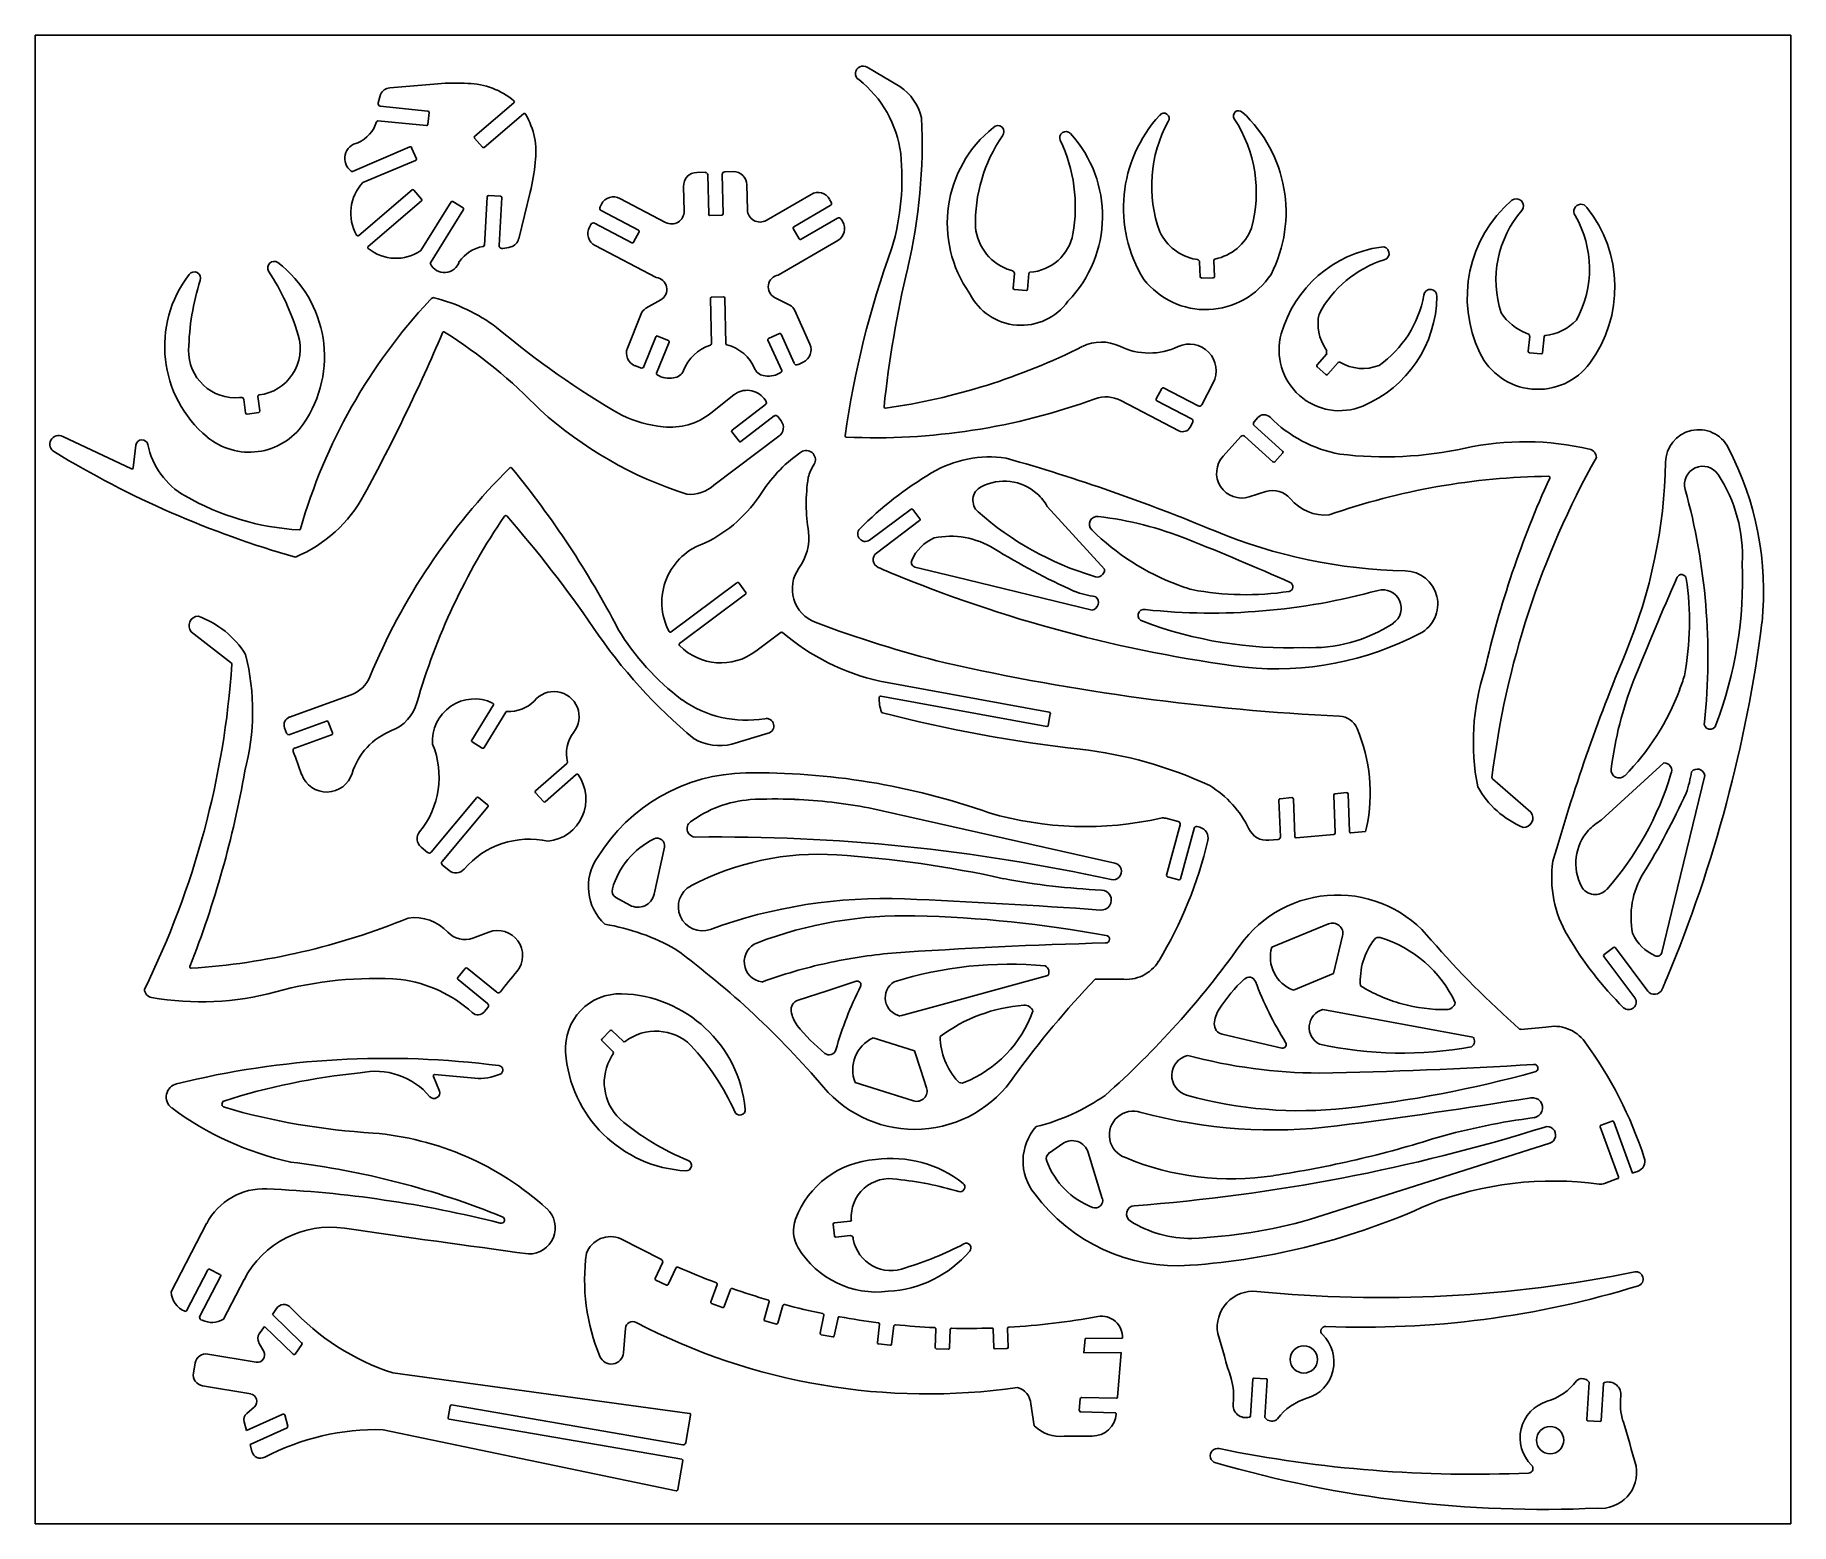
# Model space of a CAD drawing. Extents: x -135 to 231, y -263 to 47.
import ezdxf

# ---------------------------------------------------------------- set-up
doc = ezdxf.new("R2010")
doc.units = 0
doc.layers.add('CYAN', color=4, linetype='CONTINUOUS')

msp = doc.modelspace()

# ---------------------------------------------------------------- linework, layer by layer
at = {"layer": 'CYAN'}
for p, q in [((231.02, 47.4), (-135.41, 47.4)), ((-135.41, 47.4), (-135.41, -263.29)), ((231.02, -263.29), (231.02, 47.4)), ((38.23, 40.7), (45.08, 36.69)), ((-61.41, 36.39), (-51.4, 37.24)), ((-63.84, 33.29), (-63.32, 35.03)), ((-35.47, 33.28), (-43.66, 26.3)), ((-63.86, 29.49), (-53.74, 28.54)), ((-53.44, 31.54), (-63.37, 32.59)), ((-53.44, 28.78), (-53.2, 31.24)), ((-41.69, 23.98), (-33.51, 30.99)), ((-43.68, 25.89), (-42.07, 24.01)), ((-57.18, 24.07), (-69.18, 18.97)), ((-55.84, 21.61), (-56.83, 23.9)), ((-67, 16.62), (-56.01, 21.26)), ((2.7, 18.75), (4.42, 18.77)), ((8.51, 18.87), (10.25, 18.91)), ((-56.74, 15.12), (-67.87, 5.61)), ((-54.75, 13.19), (-56.36, 15.07)), ((0.03, 10.68), (-0.08, 15.83)), ((4.98, 18.24), (5.16, 10.02)), ((8.15, 10.08), (7.98, 18.31)), ((13.14, 16.13), (13.25, 10.95)), ((-65.91, 3.29), (-54.78, 12.8)), ((-48.59, 12.59), (-54.89, 2.44)), ((-46.11, 11.36), (-48.21, 12.67)), ((-41.06, 13.68), (-41.66, 3.53)), ((-38.28, 13.79), (-40.76, 13.92)), ((-38.58, 3.47), (-38.04, 13.49)), ((-32.09, 14.63), (-34.49, 4.87)), ((-17.52, 11.54), (-17.2, 12.12)), ((-13.36, 13.32), (-3.82, 8.31)), ((17.18, 8.74), (26.53, 14.17)), ((30.54, 11.82), (22.91, 7.38)), ((30.41, 13.13), (30.73, 12.57)), ((-52.9, -0.09), (-46.03, 10.98)), ((-19.71, 7.32), (-19.42, 7.9)), ((-18.68, 8.13), (-10.88, 4.05)), ((-9.49, 6.7), (-17.29, 10.8)), ((5.43, 9.75), (7.88, 9.8)), ((24.43, 4.79), (32.06, 9.2)), ((32.81, 9.01), (33.13, 8.44)), ((-10.5, 4.16), (-9.35, 6.34)), ((32.1, 4.57), (19.69, -2.66)), ((22.82, 7.02), (24.05, 4.9)), ((-37.79, 2.9), (-38.02, 2.9)), ((-5.81, -3.18), (-18.54, 3.48)), ((106.78, 0.62), (107.15, 0.57)), ((107.62, 0.05), (107.74, -3.04)), ((110.74, -3.01), (110.6, 0.4)), ((68.2, -1.68), (68.56, -1.77)), ((68.96, -2.34), (68.72, -5.41)), ((71.72, -5.66), (71.96, -2.36)), ((108.01, -3.29), (110.46, -3.28)), ((8.26, -7.21), (5.81, -7.27)), ((68.96, -5.71), (71.42, -5.9)), ((-52.68, -7.55), (-53.04, -7.92)), ((-11.81, -17.9), (-8.94, -10.73)), ((-7.93, -9.61), (-4.85, -7.84)), ((5.54, -7.57), (5.73, -17.03)), ((8.73, -16.97), (8.54, -7.48)), ((18.93, -7.35), (22.09, -8.96)), ((23.12, -10.05), (26.29, -17.08)), ((-5.86, -15.55), (-8.36, -21.76)), ((-5.7, -23.16), (-3.08, -16.67)), ((-3.24, -16.32), (-5.51, -15.39)), ((17.53, -16.24), (20.4, -22.59)), ((19.91, -14.84), (17.67, -15.88)), ((23.01, -21.09), (20.26, -14.98)), ((133.97, -18.12), (134.19, -18.42)), ((175.77, -14.79), (176.14, -14.92)), ((176.5, -15.49), (176.21, -18.58)), ((179.18, -18.88), (179.51, -15.55)), ((-9.07, -22.06), (-10.25, -21.58)), ((134.17, -19.11), (132.12, -21.42)), ((132.14, -21.8), (133.97, -23.41)), ((134.38, -23.38), (136.56, -20.93)), ((176.45, -18.88), (178.88, -19.13)), ((110.44, -25.18), (108.07, -29.74)), ((-92.74, -28.24), (-92.46, -28.2)), ((-91.85, -28.67), (-91.48, -31.45)), ((-88.51, -31.04), (-88.92, -27.99)), ((10.39, -27.69), (5.59, -31.51)), ((17.08, -28.92), (16.72, -28.45)), ((103.29, -35.16), (91.16, -28.86)), ((99.72, -26.35), (98.58, -28.51)), ((98.71, -28.89), (105.95, -32.65)), ((107.34, -29.97), (100.08, -26.22)), ((-91.18, -31.67), (-88.73, -31.34)), ((10.04, -35.02), (16.99, -29.69)), ((18.82, -32.08), (11.89, -37.42)), ((20.29, -33.09), (19.59, -32.18)), ((118.98, -33.31), (119.79, -32.41)), ((-115.32, -43.12), (-129.66, -36.39)), ((6.25, -46.5), (19.83, -36.31)), ((11.51, -37.37), (9.98, -35.41)), ((106.18, -33.38), (105.64, -34.42)), ((112.54, -40.45), (116.24, -36.36)), ((117, -36.32), (122.93, -41.65)), ((124.94, -39.41), (119.02, -34.08)), ((-114.36, -38.16), (-114.93, -42.9)), ((123.31, -41.62), (124.97, -39.8)), ((87.78, -64.04), (75.81, -50.95)), ((121.43, -47.87), (117.99, -48.96)), ((38.72, -58.01), (47.39, -51.52)), ((49.19, -53.92), (40.17, -60.68)), ((47.78, -51.58), (49.25, -53.54)), ((42.21, -64.39), (42.98, -64.72)), ((48.21, -63.6), (56.58, -65.62)), ((56.58, -65.62), (85.16, -72.57)), ((11.07, -66.87), (-2.7, -77.15)), ((-0.9, -79.55), (12.84, -69.27)), ((12.9, -68.89), (11.45, -66.93)), ((-94.43, -83.67), (-102.83, -77.1)), ((20.26, -77.23), (14.97, -81.19)), ((76.24, -93.92), (40.88, -87.43)), ((-82.29, -94.91), (-69.45, -90.24)), ((41.09, -90.54), (75.73, -96.87)), ((-39.78, -92.37), (-44.28, -99.73)), ((-41.72, -101.29), (-37.19, -93.87)), ((76.02, -96.65), (76.46, -94.25)), ((-82.95, -98.24), (-83.36, -97.14)), ((-74.58, -95.78), (-82.25, -98.57)), ((-81.22, -101.37), (-73.54, -98.59)), ((-73.38, -98.23), (-74.22, -95.94)), ((17.56, -98.29), (10.01, -100.6)), ((-44.17, -100.11), (-42.1, -101.4)), ((-24.43, -104.59), (-30.95, -110.34)), ((204.51, -104.48), (191.42, -116.45)), ((-28.96, -112.57), (-22.5, -106.9)), ((168.71, -107.8), (176.75, -114.78)), ((206.09, -135.68), (213.04, -107.1)), ((-43.25, -111.7), (-52.77, -123.09)), ((-40.98, -113.26), (-42.86, -111.68)), ((-30.98, -110.72), (-29.34, -112.55)), ((124.18, -112.25), (124.49, -119.88)), ((126.88, -111.73), (124.43, -111.95)), ((127.48, -119.86), (127.18, -112)), ((135.6, -111.18), (135.91, -119.09)), ((138.31, -110.69), (135.85, -110.91)), ((138.91, -118.79), (138.61, -110.94)), ((-50.47, -125.03), (-40.93, -113.64)), ((38.61, -113.88), (89.93, -125.42)), ((100.59, -116.04), (103.15, -116.72)), ((103.53, -117.38), (100.73, -127.9)), ((103.62, -128.66), (106.45, -118.15)), ((107.12, -117.76), (107.68, -117.92)), ((123.99, -120.45), (122.08, -120.62)), ((135.66, -119.39), (127.78, -120.1)), ((142.26, -118.79), (139.21, -119.06)), ((142.45, -117.97), (142.26, -118.79)), ((-53.54, -123.16), (-54.86, -122.04)), ((-6.22, -131.88), (-4.09, -122.06)), ((-49.08, -126.89), (-50.4, -125.8)), ((100.92, -128.23), (103.29, -128.88)), ((-14.23, -132.54), (-11.29, -134.17)), ((134.52, -138.07), (122.68, -142.92)), ((204.07, -144.05), (206.09, -135.68)), ((-44.06, -141.04), (-40.71, -139.79)), ((135.58, -148.46), (137.46, -140.58)), ((198.48, -153.54), (191.99, -144.87)), ((192.05, -144.48), (194.01, -143.01)), ((194.39, -143.07), (201.15, -152.09)), ((-45.65, -147.37), (-47.2, -149.28)), ((-47.15, -149.66), (-40.97, -154.69)), ((-39.07, -152.34), (-45.26, -147.34)), ((35.94, -150.04), (29.86, -152.03)), ((53.91, -154.92), (75.92, -148.87)), ((91.24, -149.58), (85.84, -149.61)), ((127.21, -151.9), (135.58, -148.46)), ((204.86, -150.05), (205.19, -149.28)), ((29.86, -152.03), (23.81, -154.02)), ((-40.88, -155.45), (-41.64, -156.39)), ((45.16, -157.29), (53.91, -154.92)), ((133.32, -155.96), (164.67, -161.69)), ((-17.12, -162.12), (-15.41, -160.35)), ((-15.02, -160.35), (-12.65, -162.61)), ((112.29, -161.09), (118.54, -162.56)), ((174.63, -160.08), (179.89, -159.64)), ((-14.9, -164.63), (-17.1, -162.5)), ((48.08, -164.58), (39.46, -161.88)), ((49.36, -168.42), (48.08, -164.58)), ((118.54, -162.56), (124.75, -164)), ((-15.02, -165.61), (-14.83, -165.34)), ((50.64, -172.27), (49.36, -168.42)), ((-52.3, -169.92), (-51.04, -172.95)), ((-43.66, -170.27), (-52.03, -169.54)), ((35.72, -171.2), (47.94, -175.02)), ((193.69, -179.22), (191.4, -180.06)), ((197.94, -190.13), (194.04, -179.38)), ((191.23, -180.42), (195.02, -190.89)), ((79.08, -183.91), (76.3, -185.82)), ((87.31, -195.36), (84.34, -185.76)), ((130.56, -199.78), (180.68, -183.83)), ((199.03, -189.74), (198.7, -189.85)), ((194.86, -191.24), (192.11, -192.25)), ((-107.05, -214.89), (-99.61, -200.6)), ((31.41, -203.19), (31.17, -200.73)), ((31.41, -200.43), (34.69, -200.13)), ((-13.14, -203.79), (-4.72, -208.1)), ((34.71, -203.13), (31.71, -203.43)), ((35.34, -203.9), (35.3, -203.6)), ((-4.48, -208.82), (-6, -212.05)), ((-99.36, -210.25), (-103.84, -218.81)), ((-101.03, -219.94), (-96.72, -211.64)), ((-96.83, -211.26), (-99.01, -210.14)), ((-91.81, -212.32), (-96.12, -220.58)), ((-5.86, -212.43), (-3.63, -213.44)), ((-3.27, -213.3), (-1.63, -209.81)), ((6.93, -213.33), (5.59, -216.93)), ((8.4, -217.94), (9.74, -214.34)), ((-85.89, -219.6), (-85.02, -218.32)), ((-79.79, -225.47), (-85.89, -219.6)), ((5.75, -217.28), (8.05, -218.1)), ((17.78, -216.9), (16.72, -220.61)), ((19.61, -221.4), (20.67, -217.72)), ((29.2, -219.71), (28.44, -223.47)), ((-100.56, -220.8), (-100.8, -220.68)), ((-88.62, -223.64), (-87.56, -222.08)), ((-87.56, -222.08), (-81.53, -227.86)), ((-12.21, -222.47), (-12.62, -227.57)), ((16.91, -220.94), (19.28, -221.59)), ((31.36, -224.07), (32.15, -220.28)), ((40.82, -221.62), (40.36, -225.44)), ((43.33, -225.79), (43.82, -221.98)), ((52.57, -222.63), (52.41, -226.45)), ((55.41, -226.56), (55.57, -222.71)), ((64.55, -222.68), (64.68, -226.5)), ((67.68, -226.39), (67.54, -222.52)), ((-87.7, -227.32), (-88.7, -225.47)), ((-81.12, -227.84), (-79.76, -225.82)), ((28.63, -223.8), (31.06, -224.27)), ((40.6, -225.74), (43.03, -226.01)), ((52.66, -226.75), (55.11, -226.83)), ((64.95, -226.77), (67.41, -226.67)), ((83.71, -224.57), (83.47, -227.57)), ((91.49, -224.54), (83.71, -224.57)), ((-102.36, -231.82), (-101.98, -229.69)), ((-99.34, -227.84), (-89.27, -229.56)), ((83.47, -227.57), (91.24, -227.54)), ((91.24, -227.54), (90.5, -236.84)), ((-90.42, -236.18), (-100.48, -234.46)), ((-60.75, -231.79), (1.17, -240.24)), ((118.73, -233.1), (118.21, -240.76)), ((121.51, -233.02), (119.03, -232.86)), ((121.24, -241.06), (121.75, -233.32)), ((188.92, -233.73), (188.4, -241.47)), ((191.42, -241.69), (191.92, -234.03)), ((82.71, -237.16), (82.51, -239.62)), ((90.23, -237.08), (83.01, -236.92)), ((-83.69, -240.38), (-91.29, -243.82)), ((-91.24, -240.24), (-89.66, -238.83)), ((-82.7, -242.92), (-83.3, -240.54)), ((-48.78, -238.69), (-49.22, -241.12)), ((-48.97, -241.44), (-0.46, -249.79)), ((-0.24, -246.78), (-48.48, -238.47)), ((1.39, -240.57), (0.39, -246.33)), ((73.11, -242.81), (72.37, -238.25)), ((82.79, -239.89), (89.96, -240.08)), ((188.64, -241.77), (191.12, -241.94)), ((-91.29, -243.82), (-91.78, -241.99)), ((-90.56, -246.71), (-82.84, -243.22)), ((-1.61, -256.36), (-62.8, -243.63)), ((85.21, -244.96), (79.38, -244.99)), ((-90.15, -248.21), (-90.56, -246.71)), ((-0.25, -250.09), (-1.28, -256.14)), ((-135.41, -263.29), (231.02, -263.29))]:
    msp.add_line(p, q, dxfattribs=at)
for centre, radius, start, end in [((37.36, 39.4), 1.56, 56.031, 236.0312), ((-47.71, -4.45), 41.85, 86.4283, 95.0619), ((-45.47, 21.76), 15.56, 50.0541, 88.6544), ((22.06, 19.72), 23.37, 7.3264, 51.8802), ((38.74, 27.51), 11.16, 13.6555, 55.3611), ((-63.31, 33.13), 0.545, 163.3638, 263.9678), ((-61.22, 34.11), 2.29, 94.7686, 156.2977), ((-35.65, 33.49), 0.272, 311.3417, 48.6541), ((-71.21, 31.64), 7.44, 295.2603, 341.8837), ((-63.88, 29.22), 0.274, 85.2431, 156.4565), ((-53.47, 31.26), 0.274, 354.2894, 84.2892), ((-33.32, 30.8), 0.272, 24.7745, 133.7853), ((-46.44, 22.95), 15.56, 352.1502, 30.7817), ((-62.97, 24.78), 112.68, 346.7081, 2.7322), ((120.21, 11.37), 28.47, 137.3164, 211.6781), ((125.54, 15.93), 27.93, 151.2108, 200.1368), ((100.17, 30.02), 1.09, 324.1312, 144.1305), ((115.77, 30.53), 1.1, 47.5068, 213.375), ((91.52, 14.58), 27.93, 344.4262, 33.3385), ((97.19, 10.45), 28.47, 332.8394, 47.2369), ((-53.72, 28.81), 0.274, 264.2894, 354.292), ((-43.49, 26.09), 0.272, 127.3225, 225.0505), ((80.48, 8.17), 25.52, 128.5585, 215.2438), ((93.02, 8.2), 32.19, 145.6055, 181.5592), ((65.51, 27.26), 1.28, 317.1518, 137.1514), ((79.71, 25.99), 1.29, 42.8263, 204.5551), ((61.83, 9.64), 25.52, 315.8399, 42.4627), ((-67.51, 21.67), 3.28, 99.1773, 233.7508), ((-57.08, 23.81), 0.272, 19.3462, 111.1641), ((-41.87, 24.19), 0.272, 221.3478, 310.5392), ((-6.64, 17.57), 52.13, 343.7594, 5.6521), ((49.49, 11.57), 32.19, 349.8587, 25.5483), ((-69.27, 19.22), 0.272, 227.966, 289.4041), ((-56.1, 21.51), 0.272, 289.3443, 21.1592), ((-72.69, 24.79), 41.85, 345.9483, 354.5548), ((2.75, 15.91), 2.84, 91.088, 181.6524), ((4.43, 18.22), 0.545, 1.2512, 90.6903), ((8.52, 18.33), 0.545, 91.3656, 181.2454), ((10.31, 16.08), 2.84, 1.1015, 91.1012), ((-60.34, 10.27), 9.21, 136.3458, 210.0325), ((-56.58, 14.9), 0.273, 36.8733, 126.8732), ((-54.96, 13.01), 0.272, 311.3478, 40.5437), ((-48.36, 12.44), 0.274, 56.6193, 147.574), ((-46.26, 11.13), 0.274, 326.7847, 57.5754), ((-40.79, 13.65), 0.274, 84.2951, 174.2912), ((-38.31, 13.51), 0.274, 354.2894, 84.2892), ((-17.04, 11.29), 0.545, 151.6981, 242.2362), ((-14.69, 10.82), 2.84, 62.0798, 152.5722), ((27.95, 11.71), 2.84, 30.0451, 119.9908), ((30.26, 12.29), 0.545, 300.2218, 30.0697), ((190.19, -7.34), 26.72, 130.6028, 205.5918), ((173.7, 11.74), 1.51, 322.3463, 126.9049), ((187.21, 10.6), 1.5, 34.266, 214.2669), ((167.55, -5.21), 26.72, 323.6773, 38.5329), ((-18.93, 7.65), 0.545, 62.3863, 152.8509), ((-2.59, 10.62), 2.62, 242.0469, 1.3129), ((5.43, 10.02), 0.273, 180, 269.9973), ((7.88, 10.08), 0.273, 270, 359.9945), ((15.87, 11.01), 2.62, 181.3128, 299.9815), ((23.06, 7.15), 0.274, 125.2724, 208.609), ((32.33, 8.73), 0.545, 30.0705, 120.0762), ((30.68, 7.02), 2.84, 300.0461, 29.9908), ((191.59, -3.7), 22.12, 138.9973, 198.0773), ((166.87, -1.4), 22.12, 331.1678, 30.2644), ((-68.07, 5.79), 0.274, 209.3865, 316.6138), ((-36.72, 5.42), 2.29, 284.8305, 346.0796), ((-17.21, 5.98), 2.84, 151.8393, 242.0798), ((-10.74, 4.29), 0.273, 239.334, 332.6673), ((-9.6, 6.45), 0.272, 337.0273, 65.2301), ((24.29, 5.02), 0.273, 207.447, 300.6626), ((71.25, 8.33), 10.46, 185.5203, 253.0532), ((71.59, 7.65), 9.75, 273.6563, 349.7208), ((108.59, 10.73), 10.27, 205.4496, 259.8802), ((108.83, 10.75), 10.27, 281.1578, 339.068), ((-85.55, -1.14), 1.33, 54.2056, 211.5532), ((-65.72, 3.08), 0.274, 131.7692, 228.2212), ((-60.11, 10.03), 9.21, 230.9505, 304.5137), ((-50, 1.14), 3.28, 206.7585, 342.0248), ((-40.72, -4.06), 7.44, 99.2105, 145.7797), ((-41.94, 3.56), 0.274, 275.7103, 354.2837), ((-38.03, 3.44), 0.545, 176.9075, 271.7666), ((-38.69, 12.54), 9.68, 275.3131, 285.3283), ((226.84, -63.65), 195.16, 160.0338, 171.9125), ((107.07, 0.03), 0.545, 2.1995, 82.3984), ((110.87, 0.4), 0.273, 101.5392, 181.1458), ((148.91, -21.78), 25.19, 97.7717, 164.2144), ((153.08, -21.62), 23.2, 107.4958, 152.2285), ((145.8, 1.84), 1.37, 282.6527, 102.6521), ((-83.77, -17.55), 24.6, 142.4083, 230.252), ((-102.2, -3.34), 1.33, 340.9414, 143.2507), ((-129.56, -29.81), 51.19, 16.5864, 33.1255), ((-99.63, -19.68), 24.6, 325.0611, 52.8697), ((-52.67, -0.24), 0.271, 146.4906, 200.6528), ((-6.07, -5.66), 2.5, 299.2257, 83.9224), ((20.08, -5.13), 2.5, 99.0147, 242.4928), ((275.87, -55.02), 235.43, 166.7677, 173.9412), ((68.41, -2.3), 0.545, 355.5712, 74.6219), ((72.24, -2.36), 0.274, 96.0057, 180.0297), ((108.88, 6.46), 16.34, 217.9048, 326.5698), ((108.01, -3.01), 0.274, 185.7157, 269.9998), ((110.46, -3.01), 0.273, 270, 0), ((-52.19, -19.39), 51.19, 162.2454, 178.7944), ((5.81, -7.54), 0.273, 89.719, 185.7349), ((8.26, -7.48), 0.273, 0, 89.9973), ((70.37, -1.13), 12.03, 206.8195, 324.3631), ((68.99, -5.44), 0.274, 174.2894, 264.286), ((71.44, -5.63), 0.274, 264.2951, 354.2859), ((131.96, -6.77), 25.19, 292.7159, 359.1185), ((131.61, -2.65), 23.2, 305.5362, 349.4778), ((155.78, -7.02), 1.37, 354.2893, 174.2893), ((32.61, -87.87), 117.16, 136.972, 164.0339), ((-52.29, -7.93), 0.545, 75.7323, 136.3027), ((-61.38, -43.69), 37.45, 53.4889, 75.7323), ((-6.83, -11.62), 2.29, 118.7634, 157.1591), ((21.04, -10.99), 2.29, 24.3375, 62.7243), ((141.66, -12.83), 9.33, 167.4609, 214.5069), ((179.56, -4.8), 10.68, 212.6385, 249.2449), ((-50.11, -14.8), 0.273, 55.9928, 160.6575), ((-108.87, -107.32), 109.88, 44.1207, 57.5736), ((75.92, 122.6), 178.27, 229.8175, 240.0869), ((178.51, -4.7), 10.68, 276.682, 316.412), ((-93.62, -18.52), 9.76, 178.7832, 275.1627), ((-89.84, -18), 9.76, 276.8714, 16.6773), ((-425.16, 145.95), 407.78, 331.5212, 336.7974), ((-9.17, -18.96), 2.84, 158.1051, 247.6769), ((-5.61, -15.65), 0.274, 69.0442, 160.1091), ((-3.34, -16.58), 0.274, 339.4361, 70.1053), ((8.14, -25.72), 8.81, 107.1728, 159.4071), ((5.46, -17.04), 0.272, 287.238, 2.7886), ((9, -16.95), 0.274, 184.6757, 258.4871), ((6.7, -25.73), 8.81, 23.0239, 75.2537), ((17.78, -16.13), 0.272, 114.2539, 203.1974), ((20.01, -15.09), 0.272, 24.2487, 113.1965), ((23.71, -18.27), 2.84, 294.7174, 24.7174), ((22.87, 102.8), 134.64, 278.1892, 296.5925), ((87.11, -25.51), 8.85, 64.161, 116.6282), ((97.11, -4.85), 14.1, 244.197, 295.2938), ((105.51, -22.62), 5.55, 332.5192, 115.3804), ((136.83, -18.35), 12.63, 164.2773, 292.6284), ((175.95, -15.44), 0.545, 354.6825, 70.3594), ((179.78, -15.58), 0.274, 95.7736, 174.8516), ((-8.86, -21.55), 0.545, 248.038, 338.0931), ((23.51, -20.87), 0.545, 204.2442, 293.1978), ((12.25, 5.79), 29.49, 292.9111, 295.4053), ((132.32, -21.59), 0.273, 139.4608, 228.6564), ((134.83, -18.79), 0.733, 149.5982, 205.6771), ((136.76, -21.11), 0.272, 61.8951, 137.0348), ((141.66, -12.81), 9.36, 239.3653, 291.5221), ((178.23, -13.06), 13.46, 205.6248, 323.6711), ((176.48, -18.61), 0.274, 174.2894, 264.286), ((178.91, -18.85), 0.274, 264.2894, 354.286), ((-5.44, -23.26), 0.273, 159.3189, 238.0433), ((-3.15, -19.62), 4.57, 237.7887, 282.2549), ((-2.25, -21.8), 2.29, 271.7051, 339.0849), ((16.92, -21.39), 2.29, 203.1519, 270.4909), ((17.72, -19.18), 4.57, 260.0651, 304.5441), ((20.16, -22.72), 0.271, 304.8014, 28.8866), ((134.16, -23.21), 0.274, 225.3482, 322.2889), ((-92.39, -28.74), 0.545, 7.4693, 97.6461), ((-88.65, -27.96), 0.271, 95.082, 186.3424), ((13.18, -31.19), 4.47, 37.6942, 128.5398), ((16.66, -29.26), 0.545, 307.5072, 38.244), ((39.81, 97.59), 134.22, 267.4754, 290.0336), ((88.07, -34.81), 6.71, 62.5493, 109.8717), ((98.81, -28.64), 0.272, 151.4842, 247.8193), ((99.97, -26.47), 0.272, 66.8583, 155.2193), ((-91.22, -31.4), 0.272, 190.9722, 276.9153), ((-88.78, -31.08), 0.272, 281.0292, 6.9252), ((25.71, 30.66), 82.96, 227.8263, 252.3859), ((-1.35, -7.09), 27.42, 244.8933, 263.7406), ((-2.81, -20.9), 13.52, 263.5168, 308.3856), ((19.15, -32.52), 0.545, 37.7947, 127.6109), ((42.02, -30.2), 0.272, 173.6436, 276.3377), ((105.69, -33.13), 0.545, 332.6225, 62.5512), ((107.59, -29.49), 0.545, 242.6367, 332.5822), ((121.08, -33.58), 1.75, 44.6214, 137.7859), ((141.94, -12.84), 27.67, 224.8549, 259.4816), ((-130.52, -37.98), 1.81, 61.699, 241.699), ((-90.72, -25.9), 13.74, 230.2977, 325.0518), ((10.2, -35.24), 0.273, 126.8698, 216.8666), ((18.46, -34.47), 2.29, 306.5831, 37.02), ((33.9, -36.22), 0.274, 174.6012, 269.9719), ((104.09, -33.61), 1.75, 242.7033, 332.1542), ((116.64, -36.72), 0.545, 47.9869, 137.9065), ((119.39, -33.67), 0.545, 138.1422, 227.9858), ((211.79, -41.87), 6.93, 27.6403, 178.9069), ((-25.6, 134.17), 203.42, 238.6677, 254.1686), ((-113.11, -38.32), 1.26, 12.2343, 172.7828), ((-96.14, -34.81), 16.08, 191.6455, 240.271), ((11.73, -37.21), 0.273, 216.8711, 306.8721), ((40.61, -63.65), 28.93, 123.2131, 147.3348), ((25.52, -41.19), 1.91, 329.3341, 113.3628), ((124.76, -39.62), 0.273, 319.5144, 48.651), ((146.34, 37.69), 78.3, 263.0633, 282.3099), ((175.59, -96.52), 59.06, 76.8825, 102.2745), ((188.6, -40.78), 1.82, 0.854, 77.3385), ((160.73, -68.67), 64.59, 354.197, 27.6836), ((-115.2, -42.87), 0.272, 245.8708, 353.614), ((58.43, -137.91), 134.22, 134.9239, 157.4818), ((-36.17, -43.09), 0.274, 41.5374, 130.1904), ((-186.84, -166.7), 195.16, 27.4916, 39.3693), ((36.23, -47.83), 10.7, 148.024, 164.3655), ((90.62, -109.5), 76.23, 120.7238, 135.045), ((63.79, -64.29), 23.66, 81.5949, 120.794), ((-38.02, -412.73), 386.45, 67.3512, 74.1931), ((116.39, -43.98), 5.23, 137.4952, 287.8301), ((123.1, -41.44), 0.273, 229.5181, 318.646), ((348.89, -129.39), 181.58, 150.7804, 173.0946), ((96.41, -39.77), 108.47, 337.3927, 358.9609), ((212.64, -46.4), 3.83, 33.8146, 195.2442), ((1.19, -40.85), 7.59, 265.5681, 311.8093), ((61.23, -50.37), 35.71, 171.2728, 189.5515), ((63.51, -49.69), 3.21, 117.8719, 228.4475), ((66.82, -55.97), 10.3, 47.8438, 117.8408), ((182.22, -188.51), 143.87, 90.7097, 109.2945), ((372.51, -132.36), 210.76, 155.5309, 167.0625), ((180.45, -44.92), 0.271, 329.8211, 92.2886), ((83.12, -82.24), 130.57, 353.9724, 15.4701), ((190.02, -61.26), 30.89, 357.0047, 33.3514), ((-77.14, -1.74), 54.21, 240.1725, 266.6581), ((-92.53, -34.49), 29.36, 292.9244, 331.5054), ((-8.49, -32.22), 29.36, 296.1463, 327.4324), ((66.8, -55.95), 10.3, 29.0413, 47.6935), ((122.86, -52.46), 4.82, 40.0173, 107.3586), ((133.84, -43.24), 9.52, 220.0619, 275.0812), ((73.73, -128.94), 134.65, 145.6486, 164.0455), ((-37.21, -53.12), 0.273, 40.2793, 146.8646), ((-213.68, -208.54), 235.43, 34.1946, 41.3699), ((47.56, -51.74), 0.273, 36.8727, 126.8705), ((49.03, -53.7), 0.273, 306.8693, 36.8704), ((103.87, -4.1), 64.1, 228.4766, 253.3303), ((86.28, -54.69), 1.65, 83.4633, 224.7478), ((77.7, -126.38), 73.85, 68.2316, 83.1846), ((-80.3, -55.58), 0.273, 268.8458, 348.4635), ((8.42, -70.99), 13.03, 107.7463, 207.8085), ((14.98, -57.41), 11.09, 324.3933, 5.7986), ((37.87, -56.68), 1.58, 138.777, 302.7594), ((55.93, -65.9), 9.17, 113.8948, 156.4378), ((55.65, -74.44), 17.26, 58.4401, 101.4577), ((120.97, -19.53), 51.05, 225.3697, 249.4823), ((-132.1, -651), 638.87, 66.12029, 68.20606), ((152.49, 44.06), 108.47, 247.3927, 268.9609), ((41.23, -62.07), 1.75, 127.3465, 247.1562), ((48.42, -62.64), 0.98, 155.5033, 257.6265), ((146.41, 73.51), 156.31, 238.476, 245.4558), ((30.04, -68.19), 7.43, 144.4304, 249.2419), ((154.8, 202.06), 289.27, 246.7355, 247.0937), ((154.04, 202.38), 289.27, 247.4223, 262.6567), ((86.21, -64.12), 1.57, 242.4534, 3.0323), ((150.39, -71.32), 6.93, 297.6403, 88.9069), ((791.48, -324.37), 638.88, 156.12029, 158.20601), ((208.19, -66.17), 0.999, 10.8227, 154.3129), ((135.18, -66.18), 85.75, 339.2817, 2.2143), ((11.24, -67.09), 0.273, 36.8699, 126.8705), ((12.68, -69.05), 0.273, 306.8699, 36.871), ((88.85, -48.68), 21.31, 249.7564, 262.1747), ((110.02, 57.36), 130.57, 263.9724, 285.4701), ((120.92, -19.49), 51.06, 249.5419, 252.9675), ((117.24, -8.83), 60.55, 259.264, 278.5821), ((126.09, -67.72), 0.999, 280.8227, 64.3132), ((145.86, -72.17), 3.83, 303.8146, 105.2442), ((149.3, -75.01), 60.55, 349.264, 8.5821), ((84.91, -71), 1.59, 278.9088, 49.3499), ((96.03, -73.7), 1.25, 76.7269, 256.7268), ((-101.35, -75.81), 1.96, 91.7158, 221.0765), ((-107.97, -92.16), 19.45, 32.0481, 70.2873), ((74.27, -12.93), 112.68, 214.1766, 230.1902), ((30.87, -49.59), 52.14, 211.2161, 233.0951), ((113.52, 152.58), 243.45, 249.2842, 255.9719), ((126.08, 5.29), 85.75, 249.2817, 272.2143), ((131, -49.55), 30.89, 267.0047, 303.3514), ((-61.91, -38.22), 289.27, 337.4223, 352.6568), ((-2.87, -76.94), 0.273, 208.9674, 308.4216), ((-0.73, -79.77), 0.276, 128.2207, 224.1446), ((7.72, -71.5), 12.1, 224.3719, 306.8004), ((20.41, -77.47), 0.274, 48.2245, 121.9505), ((51.19, -41.55), 47.03, 229.4103, 257.3364), ((123.59, -20.26), 64.59, 264.197, 297.6836), ((-275.5, -71.52), 181.58, 333.7744, 356.094), ((-94.62, -83.87), 0.273, 355.9382, 46.1561), ((-138.72, -93.69), 48.7, 345.1536, 14.076), ((160.1, 387.53), 482.83, 257.3685, 267.2385), ((553.2, -230.28), 386.45, 157.3512, 164.1931), ((-71.75, -83.94), 6.71, 290.0408, 337.511), ((213.45, -100.12), 48.7, 162.1255, 191.0662), ((266.85, -114.55), 73.85, 158.2316, 173.1846), ((159.96, -71.34), 51.06, 339.5419, 342.9675), ((-43.7, -99.92), 8.79, 64.5517, 184.2537), ((-36.55, -86.15), 7.59, 267.0371, 314.3764), ((-27.13, -94.84), 5.25, 321.642, 141.6422), ((13.06, -72.2), 23.37, 234.7253, 279.3385), ((47.39, -91.31), 6.64, 175.4485, 202.6319), ((41.04, -90.81), 0.273, 78.3012, 175.4466), ((160, -71.29), 51.05, 315.3697, 339.4822), ((-81.71, -96.55), 1.75, 109.3916, 199.7379), ((-64.25, -89.51), 8.85, 291.5395, 344.0887), ((-40.02, -92.24), 0.271, 331.2246, 68.0808), ((-36.96, -94.01), 0.273, 88.0745, 150.0207), ((17.21, -96.77), 1.55, 283.1832, 103.183), ((41.51, -93.77), 0.275, 202.2275, 256.7921), ((116.37, 197.67), 301.17, 255.5949, 263.5816), ((76.2, -94.19), 0.271, 347.2144, 80.1571), ((136.62, -98.93), 4.2, 22.8428, 87.0566), ((-82.44, -98.05), 0.545, 200.4514, 289.9679), ((-74.48, -96.03), 0.273, 19.4795, 110.9703), ((-73.63, -98.33), 0.273, 289.8906, 20.9581), ((-55.8, -110.85), 14.1, 111.6481, 162.7215), ((-16.93, -102.63), 7.59, 143.2964, 193.0205), ((75.76, -96.6), 0.272, 263.0888, 349.0294), ((109.06, -110.72), 34.17, 347.7394, 23.1133), ((214.17, -96.23), 1.25, 166.7269, 346.7268), ((-81.04, -101.88), 0.545, 109.9047, 201.4453), ((-173.33, -138.28), 98.66, 18.5407, 21.5223), ((-69.16, -107.44), 18.06, 320.8348, 22.3511), ((-44.05, -99.87), 0.272, 149.037, 243.1791), ((-41.96, -101.16), 0.272, 239.0353, 333.1786), ((7.53, -89.72), 11.16, 241.0296, 282.8204), ((72.96, -188.02), 86.95, 64.9868, 83.5666), ((-299.26, -69.88), 210.76, 338.5493, 350.0871), ((-24.59, -104.37), 0.271, 306.4047, 5.7677), ((195.16, -105.98), 1.65, 173.4633, 314.7473), ((204.59, -106.05), 1.57, 332.4534, 93.0333), ((211.47, -107.35), 1.59, 8.9088, 139.3502), ((-74.56, -105.01), 5.55, 199.9368, 342.7352), ((-29.23, -112.06), 8.79, 275.664, 35.7093), ((-22.3, -107.09), 0.269, 36.6054, 135.4965), ((13.49, -143.58), 37.01, 90.8712, 148.4492), ((15.22, -251.59), 145.03, 70.4813, 90.9048), ((98.66, -127.47), 21.35, 25.6108, 58.7638), ((182.65, -100.01), 19.45, 209.1082, 247.3088), ((168.9, -107.6), 0.271, 169.993, 226.9457), ((144.58, -88.39), 64.1, 318.4766, 343.3303), ((189.15, -103.41), 21.31, 339.7571, 352.1747), ((-43.04, -111.88), 0.272, 49.4602, 138.6522), ((-41.15, -113.47), 0.273, 323.1295, 53.1307), ((-30.77, -110.54), 0.273, 131.3449, 220.5397), ((-29.13, -112.37), 0.273, 221.3476, 310.537), ((15.66, -136.01), 23.94, 94.4533, 126.6581), ((19.04, -216.85), 104.85, 87.8119, 92.8652), ((18.82, -216.86), 104.86, 79.1207, 87.6927), ((124.45, -112.22), 0.274, 95.1423, 185.7697), ((126.91, -112), 0.273, 0, 95.7073), ((135.88, -111.18), 0.274, 95.7163, 179.9971), ((138.33, -110.97), 0.274, 5.7106, 95.7066), ((66.96, -45.85), 156.31, 328.4758, 335.4558), ((2.4, -118.21), 1.75, 126.2634, 271.7843), ((83.75, -45.97), 71.79, 253.7559, 282.6713), ((99.99, -118.25), 2.29, 74.7872, 102.3347), ((103.01, -117.24), 0.545, 345.0657, 75.1312), ((175.21, -115.99), 1.96, 268.0036, 38.099), ((196.42, -125.46), 10.3, 119.0413, 137.6929), ((-53.38, -120.29), 2.29, 141.007, 229.7321), ((-32.23, -138.44), 18.05, 77.6242, 139.1895), ((1.09, -135.3), 16.65, 116.1236, 164.2947), ((-5.58, -121.72), 1.53, 346.897, 115.9609), ((7.04, -503.73), 383.8, 77.6443, 90.685), ((25.02, -101.01), 86.57, 328.8054, 346.8677), ((106.98, -118.29), 0.545, 74.6228, 164.931), ((107.09, -120.13), 2.29, 346.3771, 75.0385), ((121.7, -116.44), 4.2, 205.5371, 275.2158), ((123.94, -119.9), 0.545, 275.1355, 2.3152), ((127.75, -119.83), 0.274, 185.7108, 275.71), ((135.63, -119.12), 0.274, 275.7135, 5.7106), ((139.18, -118.79), 0.275, 180.3429, 275.1134), ((196.44, -125.44), 10.3, 137.8438, 207.8408), ((-53.18, -122.74), 0.545, 229.8641, 320.1034), ((-9.22, -130.29), 10.72, 145.5219, 227.2166), ((28.13, -181.01), 57.46, 86.2359, 117.6448), ((17.1, -352.17), 228.97, 77.4838, 86.2938), ((-50.06, -125.38), 0.545, 140.027, 230.371), ((-47.61, -125.13), 2.29, 230.0793, 318.7177), ((89.55, -127.12), 1.75, 257.3748, 77.3751), ((101, -127.96), 0.274, 166.6225, 253.891), ((204.76, -128.47), 23.66, 171.5949, 210.7938), ((214.91, -136.61), 17.26, 148.4401, 191.458), ((-13.47, -131.21), 1.53, 163.9951, 240.2224), ((-9.6, -131.15), 3.46, 240.8092, 347.8137), ((3.82, -134.52), 4.99, 117.9792, 289.8201), ((93.38, 11.61), 142.75, 259.2404, 267.4892), ((87.09, -133.1), 2.09, 264.1665, 89.1039), ((103.35, -128.61), 0.273, 257.9052, 349.6975), ((190.16, -128.75), 3.21, 207.8719, 318.4476), ((41.82, -238.43), 105.65, 87.7036, 110.1034), ((-4.77, -1388.7), 1256.86, 85.81825, 87.68219), ((136.41, -157.02), 24.98, 38.5484, 144.6586), ((-112.19, -3.77), 143.87, 273.7328, 292.3166), ((-56.24, -146.29), 9.52, 42.9107, 97.9722), ((-23.65, -181.85), 44.28, 60.2284, 80.7041), ((46.17, -223.52), 87.16, 88.6603, 110.7259), ((42.19, -390.37), 254.06, 79.5815, 88.6415), ((135.35, -140.08), 2.17, 346.6322, 112.5157), ((-45.75, -136.53), 4.82, 223.0304, 290.4659), ((-38.89, -144.69), 5.23, 321.1815, 110.3252), ((16.85, -145.98), 4.26, 110.8767, 262.0116), ((113.68, -1150.46), 1008.74, 91.45877, 93.99728), ((-32.9, -36.99), 182.55, 311.4254, 324.6662), ((88.06, -141.27), 0.78, 264.9884, 84.9858), ((155.08, -149.9), 13.93, 141.9446, 184.5162), ((144.98, -141.98), 1.09, 73.5009, 142.3757), ((138.02, -165.15), 25.28, 24.8082, 73.2926), ((303.92, -12.8), 196.08, 221.0044, 228.6612), ((249.97, -101.64), 76.23, 210.7238, 225.0451), ((206.37, -136.33), 9.17, 203.8948, 246.4378), ((-110.02, -290.34), 182.55, 40.3436, 53.5916), ((53.27, -252.2), 108.5, 102.4588, 109.9468), ((53.04, -252.24), 108.49, 95.1205, 102.3372), ((67.81, -226.74), 80.25, 84.572, 107.3692), ((92.31, -141.76), 7.89, 262.1982, 328.8364), ((129.74, -144.99), 7.36, 163.7075, 249.839), ((192.21, -144.7), 0.273, 126.8727, 216.8705), ((194.17, -143.23), 0.273, 36.8705, 126.8704), ((203.11, -143.84), 0.98, 245.5033, 347.6265), ((-102.85, -147.07), 0.273, 156.477, 274.5977), ((-64.51, -227.77), 78.3, 86.0293, 105.3092), ((-62.76, -177.08), 27.67, 47.8027, 82.3813), ((-46.98, -149.44), 0.273, 143.1301, 233.1323), ((-45.44, -147.55), 0.273, 49.4571, 138.6509), ((77.43, -242.66), 146.86, 139.8524, 142.0043), ((36.17, -150.79), 0.781, 333.8969, 106.842), ((45.9, -153.47), 3.9, 121.764, 258.9992), ((227.58, -285.1), 196.08, 136.2898, 143.9774), ((74.8, -148.08), 1.36, 324.6586, 64.1414), ((139.67, -173.91), 33.29, 133.0383, 147.2016), ((117.94, -150.62), 1.43, 21.4669, 133.3327), ((187.7, -124.17), 73.17, 200.7482, 211.8903), ((-61.59, -37.46), 289.27, 336.7355, 337.0937), ((-110.8, -151.63), 1.82, 184.0016, 260.0684), ((-100.75, -95.28), 59.06, 259.8928, 285.2829), ((-38.73, -151.91), 0.545, 231.1099, 321.9533), ((-13.32, -164.07), 11.41, 88.4192, 183.7967), ((-13.73, -179.3), 26.65, 5.5694, 88.4398), ((102.09, -184.31), 73.17, 153.0368, 164.1763), ((158.66, -122.68), 33.27, 238.3304, 254.6199), ((197.15, -154.39), 1.58, 228.777, 32.7602), ((202.54, -151.03), 1.75, 217.3465, 337.1562), ((-43, -155.3), 1.75, 227.5338, 321.0885), ((-41.31, -155.11), 0.545, 321.3369, 50.8528), ((24.44, -156), 2.08, 107.8005, 188.6798), ((28.74, -155.35), 6.42, 188.6222, 217.4926), ((73.37, -188.24), 33.27, 94.1686, 126.7271), ((49.05, -147.72), 25.28, 291.7255, 340.1873), ((71.1, -156.9), 1.85, 56.5549, 94.6854), ((71.08, -156.89), 1.85, 19.0768, 55.791), ((117.09, -159.35), 6.42, 147.2116, 176.2282), ((134.39, -159.71), 3.9, 106.061, 243.1601), ((158.71, -122.69), 33.27, 254.5432, 270.8361), ((159.17, -154.11), 1.85, 270.8445, 346.537), ((-15.21, -160.54), 0.272, 45.4042, 134.5855), ((-5.88, -170.98), 10.52, 45.8295, 127.574), ((50, -138.92), 33.29, 217.6478, 231.8212), ((112.77, -159.05), 2.09, 176.6487, 256.8608), ((174.58, -159.81), 0.272, 231.5085, 280.39), ((181.63, -167.34), 7.9, 36.0505, 102.7498), ((1.88, -163), 26.65, 183.9213, 266.8328), ((-16.92, -162.3), 0.273, 139.5248, 228.6531), ((-15.27, -165.02), 0.545, 324.7847, 45.9375), ((-12.46, -162.42), 0.272, 224.7679, 306.442), ((-36.27, -198.34), 51.39, 24.1883, 42.7852), ((30.31, -163.96), 1.44, 232.0464, 344.0005), ((42.58, -168.54), 7.36, 115.1099, 201.2296), ((67.4, -161.46), 13.93, 180.4595, 222.9688), ((124.91, -163.24), 0.779, 258.5407, 31.6548), ((149.84, -84.8), 80.25, 257.6175, 280.4123), ((163.64, -162.57), 1.36, 301.4957, 40.3776), ((118.15, -213.81), 86.57, 18.1234, 36.1901), ((-62.12, -349.21), 183.07, 82.6205, 103.8288), ((-38.73, -168.58), 0.927, 293.202, 82.5407), ((-6.11, -171.19), 10.52, 147.9538, 226.6072), ((106.07, -169.69), 4.27, 102.9117, 254.0623), ((133.15, -60.72), 108.49, 255.0296, 269.7438), ((114.35, 839.55), 1008.93, 271.04007, 273.57723), ((177.44, -168.19), 0.789, 279.9761, 99.9765), ((-105.2, -174.2), 2.84, 103.8373, 232.8189), ((-54.33, -305.48), 136.95, 95.5606, 107.7329), ((-64.43, -183.79), 14.95, 40.1817, 102.2193), ((-52.05, -169.81), 0.274, 85.4261, 203.4979), ((-42.66, -159.54), 10.78, 264.7123, 293.4797), ((48.16, -155.98), 24.98, 220.3486, 326.4626), ((57.99, -170.2), 1.09, 224.2978, 292.662), ((110.2, 76), 254.06, 276.3202, 285.3774), ((-95.71, -175.67), 0.709, 117.6612, 254.2484), ((-52.16, -173.33), 1.18, 224.1559, 18.7279), ((48.57, -172.94), 2.17, 252.9762, 18.2077), ((62.69, -137.46), 44.28, 284.1836, 304.6793), ((128.52, -89.89), 87.17, 254.2799, 276.356), ((-23.63, 1066.38), 1256.83, 277.31153, 279.1756), ((177.09, -176.44), 2.1, 278.613, 98.6133), ((-68.2, -124.4), 64.88, 233.3661, 257.653), ((-56.56, -41.4), 140.57, 253.7474, 266.6103), ((19.99, -139.71), 51.39, 229.573, 248.1896), ((11.66, -176.84), 1.14, 202.6938, 6.7341), ((93.76, -182.14), 4.99, 71.0203, 251.0204), ((122.95, -75.42), 105.66, 254.8797, 277.2697), ((195.89, -320.06), 142.75, 97.438, 105.6894), ((193.79, -179.47), 0.273, 19.4851, 110.9643), ((-70.08, -243.18), 61.68, 47.806, 85.151), ((81.48, -187.59), 10.72, 137.8058, 219.5274), ((65.04, 185.81), 383.8, 274.3261, 287.3734), ((88.23, 35.68), 228.97, 283.1438, 287.5531), ((180.16, -182.15), 1.76, 287.1682, 107.1683), ((191.49, -180.32), 0.273, 109.4851, 200.9643), ((77.15, -187.08), 1.53, 124.1062, 200.5939), ((81.03, -186.76), 3.46, 16.8306, 124.3509), ((114.28, -133.82), 57.47, 247.3454, 278.766), ((-102.79, -359.19), 172.65, 67.9356, 83.1109), ((0.44, -188.47), 1.14, 268.3517, 66.3164), ((41.22, -206.35), 19.13, 93.7368, 159.6385), ((43.3, -211.24), 24.21, 51.7746, 97.8791), ((91.29, -181.71), 16.65, 200.7826, 248.8918), ((88.37, 35.71), 228.96, 278.7086, 283.1085), ((200.29, -195.51), 5.87, 105.6964, 113.6113), ((198.25, -187.59), 2.29, 290.053, 18.1113), ((-87.66, -206.83), 13.48, 87.458, 152.4334), ((-97.71, -435.46), 242.33, 75.8253, 87.4835), ((42.93, -199.25), 8.02, 79.061, 184.1551), ((38.16, -257), 65.92, 73.0554, 84.5277), ((57.63, -192.99), 0.993, 254.7926, 49.9153), ((181.47, -263.52), 71.79, 82.3627, 111.2708), ((191.34, -190.09), 2.29, 261.8722, 289.5455), ((194.77, -190.99), 0.272, 289.3471, 21.1559), ((-32.31, -201.51), 5.44, 268.5912, 47.7424), ((102.98, -172.4), 37.01, 216.4759, 274.0779), ((85.86, -195.82), 1.53, 248.3235, 17.6709), ((94.1, -198.63), 1.75, 93.5862, 239.0183), ((95.24, -64.67), 145.03, 274.0989, 294.5191), ((-73.77, -221.71), 20.34, 81.7361, 152.5209), ((-38.15, -199.85), 0.703, 251.9165, 71.9156), ((29.78, -202.1), 6.93, 159.6653, 211.2398), ((31.44, -200.71), 0.274, 95.7135, 185.7106), ((34.66, -199.86), 0.274, 275.7106, 5.7093), ((105.79, -179.77), 23.94, 238.2852, 270.4894), ((101.83, -98.94), 104.85, 272.2759, 285.9042), ((571.88, 4253.22), 4500.93, 261.79026, 262.28376), ((-15.31, -208.77), 5.43, 66.4925, 158.5732), ((31.69, -203.16), 0.274, 185.7108, 275.7106), ((34.76, -203.67), 0.545, 7.4925, 95.7533), ((43.22, -202.4), 8.02, 190.7213, 291.9859), ((27.47, -146.64), 65.92, 286.5296, 297.9962), ((58.91, -205.7), 0.99, 317.1211, 120.4501), ((20.98, -212.35), 41.72, 172.3377, 202.5205), ((-4.97, -208.59), 0.545, 334.7987, 62.8857), ((40.21, -195.77), 19.13, 211.2565, 277.2303), ((41.3, -190.58), 24.21, 273.1345, 319.2501), ((-99.13, -210.39), 0.272, 64.1171, 150.0923), ((-96.95, -211.5), 0.273, 329.3311, 62.6705), ((-5.76, -212.18), 0.273, 151.3895, 247.5575), ((-1.4, -209.95), 0.271, 63.9487, 149.8265), ((58.99, -72.97), 149.43, 246.2118, 249.5421), ((145.48, 47.75), 263.81, 264.3586, 281.5797), ((198.68, -212.18), 1.51, 289.7722, 99.5469), ((-102.24, -214.51), 4.82, 184.4836, 246.1906), ((-3.52, -213.19), 0.272, 247.0273, 335.2278), ((6.67, -213.23), 0.273, 339.0388, 70.1036), ((9.99, -214.43), 0.273, 69.0436, 160.1148), ((59.21, -73.05), 149.43, 250.8093, 253.8386), ((118.81, -222.25), 7.51, 84.3743, 190.2299), ((141.84, -27.62), 194.62, 267.6817, 287.1389), ((-104.07, -218.68), 0.274, 244.46, 330.1135), ((-83.48, -219.35), 1.85, 42.1376, 146.4035), ((-45.08, -183.86), 50.43, 222.7658, 251.8969), ((5.85, -217.03), 0.273, 159.2315, 250.3188), ((8.14, -217.85), 0.272, 248.8964, 340.658), ((17.52, -216.83), 0.272, 344.4439, 68.8262), ((20.93, -217.79), 0.272, 70.4525, 166.1134), ((59.36, -73.09), 149.44, 255.1361, 258.2733), ((28.93, -219.68), 0.273, 353.1596, 78.4408), ((-100.54, -220.2), 0.545, 152.588, 241.6913), ((-98.55, -216.42), 4.82, 245.3472, 300.2751), ((-10.69, -222.59), 1.52, 61.9974, 175.5174), ((50.85, -104.81), 131.36, 242.4153, 278.2259), ((16.98, -220.68), 0.272, 166.1028, 254.2952), ((19.34, -221.33), 0.272, 256.2178, 344.2976), ((28.71, -223.54), 0.272, 166.0973, 254.2907), ((32.42, -220.33), 0.272, 77.347, 169.5923), ((59.29, -73.07), 149.42, 259.6635, 262.8168), ((40.55, -221.59), 0.272, 353.025, 79.004), ((44.09, -222), 0.271, 83.6605, 174.8061), ((59.13, -72.97), 149.51, 264.2377, 267.3814), ((52.3, -222.6), 0.273, 354.2892, 90.0136), ((55.85, -222.74), 0.273, 89.6996, 174.256), ((59.09, -73.02), 149.48, 268.7566, 271.9867), ((64.27, -222.68), 0.273, 359.9938, 89.9733), ((67.82, -222.52), 0.274, 96.0138, 180.0291), ((59.29, -73.08), 149.41, 273.2621, 280.4496), ((87.18, -224.26), 4.32, 356.2545, 100.5555), ((133.91, -223.07), 0.983, 86.6615, 226.2389), ((-87.17, -224.62), 1.75, 145.8774, 208.9963), ((-79.98, -225.66), 0.273, 323.9306, 44.9994), ((31.1, -224), 0.273, 261.9509, 343.1949), ((40.63, -225.47), 0.272, 173.6598, 264.8037), ((43.06, -225.74), 0.272, 263.0888, 349.0302), ((52.68, -226.47), 0.274, 174.2894, 264.2863), ((55.14, -226.56), 0.274, 264.5694, 359.9742), ((64.95, -226.5), 0.273, 180, 270), ((67.41, -226.39), 0.273, 270, 0), ((547.98, -100.59), 453.55, 195.735, 196.97), ((129.37, -228.96), 2.84, 0, 180), ((127.72, -229.48), 7.94, 286.8198, 46.0005), ((-99.73, -230.1), 2.29, 80.2016, 169.8544), ((-89.04, -228.05), 1.53, 261.0593, 28.4393), ((-81.34, -227.67), 0.272, 224.8727, 322.7464), ((-15.18, -227.37), 2.56, 201.9729, 355.6141), ((129.37, -228.96), 2.84, 180, 0), ((-100.11, -232.2), 2.29, 170.336, 260.5489), ((102.33, -236.57), 12.38, 352.7122, 16.9505), ((119, -233.13), 0.274, 84.2837, 174.2898), ((121.48, -233.29), 0.274, 354.2837, 84.287), ((176.67, -226.21), 12.01, 286.7595, 323.0474), ((187.46, -234.69), 1.73, 60.3401, 133.3379), ((186.22, -236.08), 3.58, 41.1884, 54.1968), ((192.19, -234.05), 0.274, 101.5341, 175.4261), ((192.9, -236.33), 2.66, 353.0896, 106.8234), ((-90.68, -237.69), 1.53, 311.9435, 80.2595), ((68.57, -238.47), 3.81, 3.2845, 73.6153), ((82.98, -237.19), 0.271, 83.7142, 174.8719), ((90.23, -236.81), 0.274, 270.0008, 354.2894), ((117.25, -238.46), 2.66, 173.1566, 286.7976), ((133.48, -248.58), 12.01, 106.7628, 143.0499), ((182.43, -245.31), 7.94, 106.7966, 226.0112), ((207.82, -238.22), 12.38, 172.7039, 196.9428), ((-90.09, -241.56), 1.74, 131.0685, 194.2969), ((-83.56, -240.63), 0.274, 17.3523, 116.0526), ((-48.95, -241.17), 0.273, 168.2804, 265.4598), ((-48.51, -238.75), 0.275, 83.1629, 168.4632), ((1.12, -240.51), 0.272, 347.3483, 79.5923), ((82.79, -239.62), 0.273, 180, 270), ((85.18, -239.89), 5.07, 270.354, 354.4783), ((89.96, -240.35), 0.273, 354.2887, 90), ((117.94, -240.75), 0.273, 287.3556, 356.5664), ((122.67, -240.13), 1.71, 213.2118, 239.9034), ((122.69, -240.14), 1.71, 239.1804, 314.229), ((188.67, -241.5), 0.274, 174.2894, 264.2864), ((191.15, -241.66), 0.274, 264.2894, 354.2884), ((-238.16, -373.12), 453.56, 15.5921, 16.8261), ((-64.08, -294.04), 50.43, 88.543, 117.6771), ((-82.97, -242.98), 0.272, 298.2811, 12.8247), ((78.51, -237.39), 7.65, 225.089, 276.5536), ((180.76, -245.81), 2.84, 0, 180), ((-88.36, -247.73), 1.86, 194.8339, 297.3937), ((-0.14, -246.24), 0.545, 260.2338, 350.1961), ((111.34, -249.05), 1.51, 76.4633, 256.4641), ((164.59, 10.87), 263.8, 258.4327, 272.5362), ((180.76, -245.81), 2.84, 180, 0), ((-0.52, -250.06), 0.273, 353.1582, 78.471), ((179.5, -14.37), 245.89, 253.8196, 272.5877), ((176.22, -251.7), 0.978, 272.5801, 44.5316), ((191.31, -252.54), 7.51, 264.5992, 10.2039), ((-1.55, -256.09), 0.274, 257.9036, 349.6952)]:
    msp.add_arc(centre, radius, start, end, dxfattribs=at)

doc.saveas('drawing.dxf')
